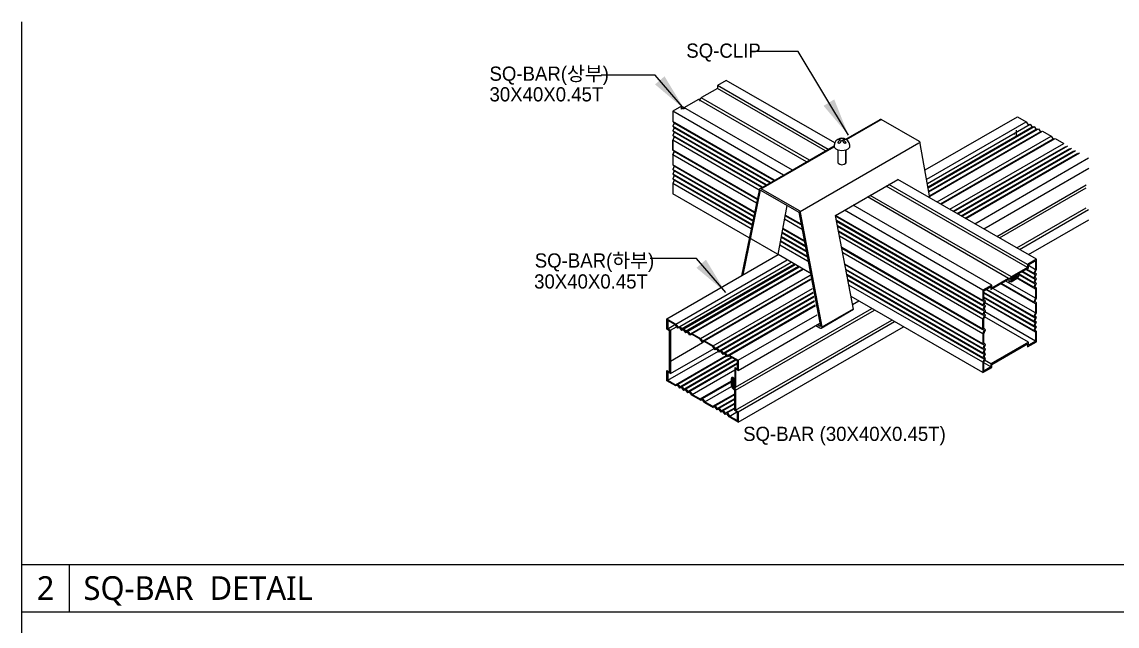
# Model space of a CAD drawing. Header units: millimetres. Extents: x 2352 to 12473, y 635 to 7997.
# Drawn here: x 8973 to 11283, y 6722 to 7997 of the extents above; entities that cross this region are included whole.
import ezdxf
from ezdxf.enums import TextEntityAlignment as Align

# ---------------------------------------------------------------- set-up
doc = ezdxf.new("R2010")
doc.units = ezdxf.units.MM
doc.layers.add('A-ANNO-LEAD', color=4, linetype='Continuous', lineweight=18)
for name, color, linetype in [('A-ANO-TABL', 7, 'Continuous'), ('A-TEXT-TITL', 7, 'Continuous'), ('A-TXT-M', 3, 'Continuous'), ('CEIL', 7, 'Continuous'), ('clip', 8, 'Continuous'), ('HANGER-C', 7, 'Continuous'), ('LI', 1, 'Continuous'), ('T-BAR', 3, 'Continuous')]:
    doc.layers.add(name, color=color, linetype=linetype)
doc.styles.get("Standard").update_dxf_attribs({"font": 'arial.ttf'})
doc.styles.add('돋움', font='', dxfattribs={"width": 0.9})
doc.styles.add('맑은고딕', font='malgun.ttf')
doc.styles.get('돋움').set_extended_font_data('Dotum')
doc.dimstyles.get("Standard").update_dxf_attribs({"dimtxt": 0.18, "dimasz": 0.18, "dimexe": 0.18, "dimexo": 0.0625, "dimgap": 0.09, "dimtad": 0, "dimtih": 1, "dimtoh": 1, "dimdec": 4, "dimzin": 0, "dimdsep": 46, "dimtxsty": 'Standard', "dimcen": 0.09, "dimadec": 0, "dimazin": 0, "dimtfac": 1, "dimtdec": 4, "dimtofl": 0, "dimtmove": 0, "dimatfit": 3, "dimfxl": 1, "dimtolj": 1, "dimtzin": 0, "dimarcsym": 0})

msp = doc.modelspace()

# ---------------------------------------------------------------- linework, layer by layer
for p, q in [((8973.22, 2507.13), (8973.22, 7997.13)), ((8973.22, 6752.13), (12473.22, 6752.13))]:
    msp.add_line(p, q)
at = {"layer": 'A-ANO-TABL'}
for p, q in [((8973.22, 6852.13), (12473.22, 6852.13)), ((9073.22, 6852.13), (9073.22, 6752.13))]:
    msp.add_line(p, q, dxfattribs=at)
at = {"layer": 'CEIL'}
for p, q in [((10687.91, 7741.62), (10458.99, 7873.77)), ((10579.77, 7673.62), (10345.97, 7808.58)), ((10878.29, 7684.55), (11073.02, 7796.86)), ((10983.16, 7571.18), (11223.42, 7709.99)), ((11002, 7560.3), (11223.68, 7688.38)), ((11113.22, 7496.09), (10820.96, 7664.81)), ((10636.59, 7466.78), (10345.97, 7634.55)), ((11000.21, 7430.91), (10708.14, 7599.51)), ((11096.22, 7505.9), (11223.68, 7579.6)), ((10333.68, 7370.18), (10568.74, 7505.95)), ((10634.77, 7467.83), (10568.74, 7505.95)), ((11000.21, 7256.87), (10722.39, 7417.25)), ((10725.58, 7400.74), (10738.29, 7408.07)), ((10484.34, 7283.16), (10650.51, 7379.16)), ((11111.29, 7323.21), (11004.4, 7384.92)), ((10484.34, 7261.41), (10656.71, 7360.99)), ((10484.34, 7152.64), (10832.51, 7353.68)), ((10335.53, 7240.74), (10442.42, 7302.41))]:
    msp.add_line(p, q, dxfattribs=at)
at = {"layer": 'clip', "color": 2}
for p, q in [((10711.35, 7749.54), (10783.97, 7791.44)), ((10712.65, 7748.7), (10785.99, 7791.02)), ((10866.75, 7744.4), (10785.99, 7791.02)), ((10615.11, 7596.86), (10865.11, 7741.55)), ((10888.75, 7625.68), (10868.31, 7740.8)), ((10530.95, 7645.45), (10686.63, 7735.28)), ((10532.97, 7645.03), (10686.71, 7733.73)), ((10689.32, 7588.62), (10820.96, 7664.81)), ((10568.74, 7505.95), (10587.2, 7609.93)), ((10727.57, 7390.45), (10689.32, 7588.62)), ((10659.35, 7350.96), (10727.57, 7390.45)), ((10661.24, 7353.22), (10727.38, 7391.5))]:
    msp.add_line(p, q, dxfattribs=at)
at = {"layer": 'clip'}
for p, q in [((11070.64, 7768.67), (11070.64, 7757.06)), ((11066.17, 7760.63), (11066.17, 7759.74))]:
    msp.add_line(p, q, dxfattribs=at)
at = {"layer": 'clip', "color": 2}
msp.add_lwpolyline([(10648.02, 7355.97), (10656.4, 7351.13, 0.5023969), (10661.24, 7353.22), (10615.29, 7594.81, 0.3312062), (10613.74, 7598.41), (10532.97, 7645.03, 0.3312062), (10529.08, 7644.57), (10491.19, 7461.18)], format="xyb", dxfattribs=at)
msp.add_lwpolyline([(10494.31, 7462.98), (10531.33, 7642.18), (10612.09, 7595.56), (10658.04, 7353.98), (10651.31, 7357.87)], dxfattribs=at)
for centre, start, end in [((10784.35, 7788.17), 60.00313, 133.30389), ((10865.11, 7741.55), 346.70238, 60.00313), ((10906.64, 7507.63), 293.35275, 346.70238)]:
    msp.add_arc(centre, 3.28, start, end, dxfattribs=at)
at = {"layer": 'HANGER-C', "color": 9}
for p, q in [((10673.93, 7727.94), (10440.17, 7862.89)), ((10668.31, 7724.7), (10440.17, 7856.41)), ((10628.45, 7701.7), (10400.28, 7833.42)), ((10634.3, 7705.08), (10406.22, 7836.74)), ((10598.61, 7684.48), (10364.8, 7819.46)), ((10560.92, 7662.74), (10345.97, 7786.83)), ((10881.78, 7664.9), (11091.58, 7786.13)), ((10881.79, 7664.83), (11091.84, 7785.98)), ((10552.44, 7657.84), (10345.97, 7777.03)), ((10543.95, 7652.95), (10345.97, 7767.23)), ((10559.69, 7662.03), (10348.98, 7783.66)), ((10551.2, 7657.13), (10348.98, 7773.87)), ((10542.71, 7652.23), (10348.98, 7764.07)), ((10883.37, 7655.98), (11099.46, 7780.84)), ((10883.38, 7655.92), (11100.31, 7781.04)), ((10884.6, 7649.04), (11104.09, 7775.77)), ((10884.72, 7648.37), (11104.42, 7775.32)), ((10884.73, 7648.31), (11104.57, 7775.11)), ((10884.82, 7647.8), (11105.9, 7775.44)), ((10884.94, 7647.13), (11107.89, 7775.95)), ((10884.95, 7647.07), (11108.79, 7776.18)), ((10886.17, 7640.19), (11112.58, 7770.91)), ((10886.29, 7639.52), (11112.9, 7770.46)), ((10886.3, 7639.46), (11113.05, 7770.25)), ((10886.4, 7638.88), (11114.54, 7770.6)), ((10886.52, 7638.21), (11116.43, 7771.04)), ((10886.53, 7638.15), (11117.27, 7771.24)), ((10887.97, 7630.03), (11122.87, 7765.65)), ((10888.09, 7629.35), (11124.86, 7766.15)), ((10888.1, 7629.3), (11125.75, 7766.38)), ((10535.46, 7648.05), (10345.97, 7757.44)), ((10528.59, 7642.22), (10345.97, 7747.64)), ((10534.23, 7647.34), (10348.98, 7754.27)), ((10903.75, 7617.01), (11144.1, 7755.77)), ((10910.86, 7612.91), (11148.26, 7750.05)), ((10910.96, 7612.86), (11148.36, 7749.92)), ((10912.21, 7612.13), (11152.48, 7750.85)), ((10930.54, 7601.55), (11170.94, 7740.34)), ((10524.67, 7623.26), (10345.97, 7726.42)), ((10522.88, 7614.58), (10345.97, 7716.7)), ((10524.43, 7622.06), (10348.98, 7723.34)), ((10937.77, 7597.38), (11175.13, 7734.41)), ((10939.02, 7596.65), (11179.25, 7735.34)), ((10946.17, 7592.53), (11183.49, 7729.65)), ((10947.35, 7591.84), (11186.96, 7730.28)), ((10954.62, 7587.65), (11191.98, 7724.79)), ((10955.87, 7586.93), (11195.5, 7725.37)), ((10963.14, 7582.73), (11200.46, 7719.85)), ((10964.33, 7582.05), (11203.93, 7720.49)), ((10518.96, 7595.63), (10345.97, 7695.49)), ((10517.16, 7586.87), (10345.97, 7685.69)), ((10515.35, 7578.12), (10345.97, 7675.9)), ((10518.7, 7594.35), (10348.98, 7692.33)), ((10516.89, 7585.6), (10348.98, 7682.53)), ((10515.08, 7576.85), (10348.98, 7672.73)), ((10513.54, 7569.37), (10345.97, 7666.1)), ((10511.73, 7560.61), (10345.97, 7656.3)), ((10513.28, 7568.09), (10348.98, 7662.94)), ((11094.4, 7478.73), (10796.55, 7650.68)), ((11094.4, 7485.21), (10802.16, 7653.92)), ((11029.55, 7544.39), (11218.05, 7653.33)), ((11035.12, 7541.18), (11217.91, 7646.81)), ((11054.52, 7455.75), (10756.75, 7627.64)), ((11060.46, 7459.06), (10762.58, 7631.02)), ((11019.03, 7441.78), (10726.95, 7610.4)), ((11071.68, 7520.07), (11218.05, 7604.68)), ((11077.33, 7516.81), (11223.39, 7601.24)), ((10619.03, 7559.07), (10581.97, 7580.47)), ((10618.52, 7559.37), (10581.97, 7580.47)), ((10617.24, 7568.48), (10583.32, 7588.06)), ((10616.86, 7568.7), (10583.32, 7588.06)), ((10616.96, 7569.99), (10583.54, 7589.28)), ((10616.6, 7570.2), (10583.54, 7589.28)), ((11000.21, 7409.15), (10689.32, 7588.62)), ((11000.21, 7407.73), (10689.63, 7587.01)), ((11000.21, 7399.35), (10691.45, 7577.59)), ((10623.87, 7533.64), (10578.33, 7559.93)), ((10623, 7534.15), (10578.33, 7559.93)), ((10623.57, 7535.24), (10578.56, 7561.22)), ((10622.71, 7535.73), (10578.56, 7561.22)), ((11000.21, 7397.93), (10691.76, 7575.99)), ((11000.21, 7389.56), (10693.58, 7566.57)), ((11000.21, 7388.13), (10693.89, 7564.96)), ((11000.21, 7379.76), (10695.71, 7555.54)), ((10630.15, 7500.62), (10573.59, 7533.27)), ((10628.81, 7501.4), (10573.59, 7533.27)), ((10629.85, 7502.23), (10573.82, 7534.57)), ((10628.53, 7502.99), (10573.82, 7534.57)), ((10628.06, 7511.63), (10575.17, 7542.16)), ((10626.87, 7512.31), (10575.17, 7542.16)), ((10627.75, 7513.23), (10575.4, 7543.45)), ((10626.59, 7513.9), (10575.4, 7543.45)), ((10625.96, 7522.63), (10576.75, 7551.04)), ((10624.93, 7523.23), (10576.75, 7551.04)), ((10625.66, 7524.24), (10576.98, 7552.34)), ((10624.65, 7524.82), (10576.98, 7552.34)), ((11000.21, 7378.33), (10696.02, 7553.94)), ((11000.21, 7369.96), (10697.83, 7544.52)), ((10631.94, 7491.22), (10572.25, 7525.68)), ((10630.46, 7492.07), (10572.25, 7525.68)), ((11000.21, 7348.75), (10702.44, 7520.64)), ((11000.21, 7347.4), (10702.73, 7519.13)), ((11000.21, 7339.03), (10704.55, 7509.7)), ((10352.51, 7359.3), (10587.58, 7495.08)), ((10360.99, 7354.37), (10596.1, 7490.16)), ((10364.73, 7349.02), (10602.67, 7486.36)), ((10365.23, 7348.43), (10603.36, 7485.96)), ((10366.79, 7348.84), (10603.85, 7485.68)), ((10369.48, 7349.51), (10604.55, 7485.28)), ((11000.21, 7317.81), (10709.16, 7485.83)), ((10373.22, 7344.16), (10611.12, 7481.48)), ((10373.72, 7343.57), (10611.81, 7481.08)), ((10375.41, 7343.99), (10612.37, 7480.76)), ((10377.96, 7344.57), (10613.07, 7480.36)), ((10383.76, 7339.04), (10620.82, 7475.88)), ((10386.45, 7339.71), (10621.52, 7475.48)), ((10404.81, 7329.06), (10635.74, 7462.36)), ((11000.21, 7316.39), (10709.47, 7484.23)), ((11000.21, 7308.02), (10711.29, 7474.81)), ((11000.21, 7306.59), (10711.6, 7473.2)), ((11000.21, 7298.22), (10713.41, 7463.78)), ((11000.21, 7296.79), (10713.72, 7462.18)), ((11110.68, 7443.56), (11073.95, 7464.76)), ((11107.67, 7446.72), (11075.18, 7465.48)), ((11110.68, 7453.35), (11082.43, 7469.66)), ((11107.67, 7456.52), (11083.66, 7470.38)), ((11110.68, 7463.15), (11090.91, 7474.57)), ((11107.67, 7466.31), (11092.14, 7475.28)), ((11111.29, 7474.11), (11096.25, 7482.79)), ((10409.05, 7323.2), (10637.08, 7454.82)), ((10409.1, 7323.23), (10637.07, 7454.88)), ((10413.29, 7324.2), (10637.31, 7453.51)), ((11000.21, 7288.42), (10715.54, 7452.75)), ((11000.21, 7287), (10715.85, 7451.15)), ((11000.21, 7278.63), (10717.67, 7441.73)), ((11111.29, 7402.13), (11038.39, 7444.22)), ((11107.67, 7405.91), (11039.85, 7445.06)), ((11111.29, 7413.93), (11048.61, 7450.12)), ((11111.29, 7433.3), (11072.14, 7455.9)), ((11107.67, 7436.92), (11073.33, 7456.74)), ((10431.65, 7313.64), (10640.72, 7434.32)), ((10435.82, 7307.7), (10642.06, 7426.75)), ((10440.06, 7308.7), (10642.29, 7425.44)), ((10444.31, 7302.76), (10643.63, 7417.9)), ((10448.55, 7303.84), (10643.85, 7416.66)), ((11107.67, 7365.18), (11002.06, 7426.15)), ((11110.68, 7362.02), (11002.06, 7424.72)), ((11107.67, 7355.38), (11002.06, 7416.35)), ((11110.68, 7371.81), (11006.19, 7432.13)), ((11107.67, 7374.98), (11007.43, 7432.84)), ((11111.29, 7382.77), (11021.61, 7434.54)), ((10452.79, 7297.9), (10645.2, 7409.05)), ((10457.03, 7298.9), (10645.44, 7407.73)), ((10461.28, 7292.96), (10646.79, 7400.12)), ((10465.52, 7294.04), (10647.01, 7398.88)), ((11110.68, 7352.22), (11002.06, 7414.92)), ((11111.29, 7341.96), (11004.09, 7403.85)), ((11107.67, 7345.59), (11004.65, 7405.06)), ((10478.56, 7219.83), (10771.41, 7388.95)), ((10478.63, 7226.31), (10765.83, 7392.17)), ((11096.25, 7321.05), (11003.98, 7374.32)), ((10335.53, 7349.51), (10350.58, 7358.19)), ((10341.24, 7346.19), (10354.36, 7353.76)), ((10478.71, 7177.71), (10807.97, 7367.85)), ((10484.27, 7174.39), (10813.62, 7364.59)), ((10341.17, 7281.05), (10409.1, 7320.3)), ((10341.24, 7254.85), (10433.45, 7308.06)), ((10351.81, 7231.4), (10458.97, 7293.23)), ((10356.75, 7232.71), (10459.75, 7292.14)), ((10360.99, 7226.77), (10469.59, 7289.44)), ((10365.23, 7227.85), (10470.78, 7288.75)), ((10369.48, 7221.91), (10478.07, 7284.57)), ((10373.72, 7222.92), (10479.33, 7283.85)), ((10377.96, 7217.05), (10482.41, 7277.32)), ((11017.18, 7268.83), (11002.06, 7277.56)), ((11017.18, 7275.39), (11003.99, 7283)), ((10382.21, 7218.06), (10482.41, 7275.88)), ((10387.14, 7210.96), (10476.78, 7262.68)), ((10403.88, 7201.32), (10469.99, 7239.46)), ((10409.05, 7202.55), (10469.99, 7237.71)), ((10414.14, 7195.38), (10470.37, 7227.82)), ((10430.88, 7185.73), (10476.78, 7212.22)), ((10435.82, 7187.04), (10476.78, 7210.68)), ((10440.06, 7181.1), (10476.78, 7202.29)), ((10444.31, 7182.18), (10476.78, 7200.92)), ((10448.55, 7176.24), (10476.78, 7192.54)), ((10452.79, 7177.25), (10476.78, 7191.09)), ((10457.03, 7171.38), (10476.78, 7182.78)), ((10461.28, 7172.39), (10476.78, 7181.33)), ((10466.21, 7165.29), (10481.28, 7173.98))]:
    msp.add_line(p, q, dxfattribs=at)
at = {"layer": 'LI'}
for p, q in [((10694.89, 7699.09), (10694.89, 7726.89)), ((10694.89, 7699.09), (10694.89, 7726.89)), ((10711.32, 7726.89), (10711.32, 7699.09)), ((10711.32, 7699.09), (10711.32, 7726.89))]:
    msp.add_line(p, q, dxfattribs=at)
for centre, radius, start, end in [((10703.11, 7735.27), 16.48, 349.85182, 190.14818), ((10700.88, 7740.79), 10.52, 111.64207, 130.47893), ((10696.52, 7741.86), 7.36, 62.2368, 109.59196), ((10712.28, 7730.95), 21.35, 125.29467, 148.65519), ((10691.68, 7734.47), 7.95, 47.91603, 72.59421), ((10699.29, 7742.72), 8.18, 63.82373, 106.24735), ((10715.23, 7729.27), 21.35, 125.29467, 148.65519), ((10706.69, 7742.17), 8.76, 71.95909, 115.6911), ((10690.56, 7729.27), 21.35, 31.34481, 54.70533), ((10709.28, 7741.86), 7.36, 70.40804, 117.7632), ((10693.51, 7730.95), 21.35, 31.34481, 54.70533), ((10720.12, 7723.73), 20.15, 114.55552, 124.22753), ((10705.17, 7742.19), 9.32, 45.13081, 62.81444), ((10703.11, 7748.51), 22.88, 224.86598, 315.13402), ((10703.11, 7707.41), 11.69, 225.36494, 314.63506)]:
    msp.add_arc(centre, radius, start, end, dxfattribs=at)
at = {"layer": 'T-BAR'}
for p, q in [((10440.17, 7856.41), (10406.92, 7837.2)), ((10458.99, 7873.77), (10440.17, 7862.89)), ((10440.17, 7862.89), (10440.17, 7856.41)), ((10400.28, 7833.42), (10364.8, 7812.9)), ((10400.28, 7833.42), (10400.9, 7833.73)), ((10400.9, 7833.73), (10401.59, 7833.96)), ((10401.59, 7833.96), (10402.13, 7833.96)), ((10402.13, 7833.96), (10402.67, 7833.81)), ((10402.67, 7833.81), (10403.06, 7833.42)), ((10403.06, 7833.42), (10403.37, 7832.96)), ((10403.37, 7832.96), (10403.52, 7832.34)), ((10403.52, 7831.96), (10403.68, 7832.8)), ((10403.52, 7831.49), (10403.52, 7832.34)), ((10403.52, 7831.18), (10403.52, 7831.96)), ((10403.68, 7832.8), (10403.99, 7833.73)), ((10403.99, 7833.73), (10404.37, 7834.58)), ((10404.37, 7834.58), (10404.91, 7835.43)), ((10404.91, 7835.43), (10405.53, 7836.2)), ((10405.53, 7836.2), (10406.22, 7836.74)), ((10406.22, 7836.74), (10406.92, 7837.2)), ((10364.8, 7819.46), (10345.97, 7808.58)), ((10345.97, 7808.58), (10345.97, 7786.83)), ((10364.8, 7812.9), (10364.8, 7819.46)), ((10403.6, 7830.72), (10403.52, 7831.49)), ((10403.68, 7830.49), (10403.52, 7831.18)), ((10403.83, 7830.1), (10403.6, 7830.72)), ((10403.99, 7829.87), (10403.68, 7830.49)), ((10345.97, 7786.83), (10348.98, 7783.66)), ((11073.02, 7796.86), (11091.84, 7785.98)), ((11091.84, 7785.98), (11096.08, 7780.04)), ((10348.98, 7783.66), (10345.97, 7777.03)), ((10345.97, 7777.03), (10348.98, 7773.87)), ((10348.98, 7773.87), (10345.97, 7767.23)), ((10345.97, 7767.23), (10348.98, 7764.07)), ((10348.98, 7764.07), (10345.97, 7757.44)), ((11096.08, 7780.04), (11100.33, 7781.05)), ((11100.33, 7781.05), (11104.57, 7775.11)), ((11104.57, 7775.11), (11108.81, 7776.19)), ((11108.81, 7776.19), (11113.05, 7770.25)), ((11113.05, 7770.25), (11117.3, 7771.25)), ((11117.3, 7771.25), (11121.54, 7765.31)), ((11121.54, 7765.31), (11125.78, 7766.39)), ((11125.78, 7766.39), (11144.14, 7755.74)), ((10345.97, 7757.44), (10348.98, 7754.27)), ((10348.98, 7754.27), (10345.97, 7747.64)), ((10345.97, 7747.64), (10345.97, 7726.42)), ((10345.97, 7726.42), (10345.97, 7747.64)), ((11144.14, 7755.74), (11148.39, 7749.88)), ((11148.39, 7749.88), (11152.63, 7750.88)), ((11152.63, 7750.88), (11170.99, 7740.31)), ((10345.97, 7726.42), (10348.98, 7723.34)), ((10348.98, 7723.34), (10345.97, 7726.42)), ((10345.97, 7716.7), (10348.98, 7723.34)), ((10348.98, 7723.34), (10345.97, 7716.7)), ((10345.97, 7716.7), (10345.97, 7695.49)), ((10345.97, 7695.49), (10348.98, 7692.33)), ((10348.98, 7692.33), (10345.97, 7685.69)), ((10345.97, 7685.69), (10348.98, 7682.53)), ((10348.98, 7682.53), (10345.97, 7675.9)), ((10345.97, 7675.9), (10348.98, 7672.73)), ((10348.98, 7672.73), (10345.97, 7666.1)), ((10345.97, 7666.1), (10348.98, 7662.94)), ((10348.98, 7662.94), (10345.97, 7656.3)), ((10345.97, 7656.3), (10345.97, 7634.55)), ((11113.22, 7496.09), (11094.4, 7485.21)), ((11094.4, 7485.21), (11094.4, 7478.73)), ((11096.25, 7484.13), (11111.29, 7492.85)), ((11111.29, 7492.85), (11111.29, 7474.11)), ((11113.22, 7474.34), (11113.22, 7496.09)), ((11094.4, 7478.73), (11061.15, 7459.53)), ((11096.25, 7477.65), (11061.15, 7457.37)), ((11061.15, 7457.37), (11072.41, 7463.85)), ((11072.41, 7463.85), (11073.19, 7464.23)), ((11073.19, 7464.23), (11073.88, 7464.31)), ((11073.88, 7464.31), (11074.57, 7464.23)), ((11074.57, 7464.23), (11075.11, 7463.92)), ((11075.11, 7463.92), (11075.5, 7463.46)), ((11075.5, 7463.46), (11075.73, 7462.77)), ((11075.73, 7462.77), (11075.81, 7461.92)), ((11096.25, 7477.65), (11096.25, 7484.13)), ((11111.29, 7474.11), (11107.67, 7466.31)), ((11107.67, 7466.31), (11110.68, 7463.15)), ((11110.68, 7463.15), (11107.67, 7456.52)), ((11110.21, 7467.7), (11113.22, 7474.34)), ((11113.22, 7464.62), (11110.21, 7467.7)), ((11110.21, 7457.98), (11113.22, 7464.62)), ((11019.03, 7441.78), (11000.21, 7430.91)), ((11017.18, 7431.99), (11053.82, 7453.12)), ((11054.52, 7455.75), (11019.03, 7435.23)), ((11019.03, 7435.23), (11019.03, 7441.78)), ((11053.82, 7453.12), (11054.36, 7453.05)), ((11054.36, 7453.05), (11054.83, 7452.74)), ((11054.52, 7455.75), (11055.13, 7456.05)), ((11054.83, 7452.74), (11055.06, 7452.2)), ((11055.06, 7452.2), (11055.13, 7451.12)), ((11055.13, 7456.05), (11055.83, 7456.29)), ((11055.13, 7451.12), (11055.37, 7450.19)), ((11055.37, 7450.19), (11055.83, 7449.42)), ((11055.83, 7456.29), (11056.37, 7456.29)), ((11055.83, 7449.42), (11056.37, 7448.8)), ((11056.37, 7456.29), (11056.91, 7456.13)), ((11057.14, 7448.49), (11056.37, 7448.8)), ((11056.91, 7456.13), (11057.29, 7455.75)), ((11057.91, 7448.34), (11057.14, 7448.49)), ((11057.29, 7455.75), (11057.6, 7455.28)), ((11057.6, 7455.28), (11057.76, 7454.67)), ((11057.76, 7454.28), (11057.91, 7455.13)), ((11057.76, 7453.82), (11057.76, 7454.67)), ((11057.76, 7453.51), (11057.76, 7454.28)), ((11057.83, 7453.05), (11057.76, 7453.82)), ((11057.91, 7452.81), (11057.76, 7453.51)), ((11058.07, 7452.43), (11057.83, 7453.05)), ((11057.91, 7455.13), (11058.22, 7456.05)), ((11058.22, 7452.2), (11057.91, 7452.81)), ((11058.84, 7448.42), (11057.91, 7448.34)), ((11058.45, 7451.97), (11058.07, 7452.43)), ((11058.22, 7456.05), (11058.61, 7456.9)), ((11058.61, 7451.81), (11058.22, 7452.2)), ((11058.99, 7451.66), (11058.45, 7451.97)), ((11058.61, 7456.9), (11059.15, 7457.75)), ((11059.15, 7451.66), (11058.61, 7451.81)), ((11059.76, 7448.73), (11058.84, 7448.42)), ((11059.53, 7451.58), (11058.99, 7451.66)), ((11059.15, 7457.75), (11059.76, 7458.52)), ((11059.76, 7451.58), (11059.15, 7451.66)), ((11060.23, 7451.73), (11059.53, 7451.58)), ((11059.76, 7458.52), (11060.46, 7459.06)), ((11059.76, 7448.73), (11072.41, 7456.05)), ((11060.46, 7451.81), (11059.76, 7451.58)), ((11059.99, 7455.44), (11060.07, 7455.98)), ((11060.07, 7454.97), (11059.99, 7455.44)), ((11060.07, 7455.98), (11060.3, 7456.52)), ((11060.3, 7454.67), (11060.07, 7454.97)), ((11060.92, 7452.04), (11060.23, 7451.73)), ((11060.3, 7456.52), (11060.69, 7456.98)), ((11060.69, 7454.59), (11060.3, 7454.67)), ((11060.46, 7459.06), (11061.15, 7459.53)), ((11061.15, 7452.12), (11060.46, 7451.81)), ((11060.69, 7456.98), (11061.15, 7457.37)), ((11061.15, 7454.74), (11060.69, 7454.59)), ((11072.41, 7458.68), (11060.92, 7452.04)), ((11061.15, 7454.74), (11072.41, 7461.3)), ((11068.63, 7459.06), (11061.15, 7454.74)), ((11061.15, 7454.74), (11061.15, 7457.37)), ((11061.15, 7452.12), (11068.63, 7456.52)), ((11068.63, 7456.52), (11068.63, 7459.06)), ((11072.88, 7461.45), (11072.41, 7461.3)), ((11072.88, 7458.99), (11072.41, 7458.68)), ((11073.19, 7456.59), (11072.41, 7456.05)), ((11073.26, 7461.38), (11072.88, 7461.45)), ((11073.26, 7459.53), (11072.88, 7458.99)), ((11073.88, 7457.29), (11073.19, 7456.59)), ((11073.26, 7461.38), (11073.49, 7461.07)), ((11073.49, 7460.07), (11073.26, 7459.53)), ((11073.49, 7461.07), (11073.57, 7460.61)), ((11073.57, 7460.61), (11073.49, 7460.07)), ((11074.57, 7458.14), (11073.88, 7457.29)), ((11075.11, 7459.06), (11074.57, 7458.14)), ((11075.5, 7460.07), (11075.11, 7459.06)), ((11075.73, 7460.99), (11075.5, 7460.07)), ((11075.81, 7461.92), (11075.73, 7460.99)), ((11107.67, 7456.52), (11110.68, 7453.35)), ((11110.68, 7453.35), (11107.67, 7446.72)), ((11107.67, 7446.72), (11110.68, 7443.56)), ((11110.68, 7443.56), (11107.67, 7436.92)), ((11113.22, 7454.82), (11110.21, 7457.98)), ((11110.21, 7448.19), (11113.22, 7454.82)), ((11113.22, 7445.02), (11110.21, 7448.19)), ((11110.21, 7438.39), (11113.22, 7445.02)), ((11000.21, 7430.91), (11000.21, 7409.15)), ((11002.06, 7429.75), (11017.18, 7438.47)), ((11002.06, 7411), (11002.06, 7429.75)), ((11017.18, 7438.47), (11017.18, 7431.99)), ((11107.67, 7436.92), (11111.29, 7433.3)), ((11113.22, 7435.23), (11110.21, 7438.39)), ((11111.29, 7433.3), (11111.29, 7413.93)), ((11113.22, 7414.01), (11113.22, 7435.23)), ((11000.21, 7409.15), (11003.22, 7405.99)), ((11003.22, 7405.99), (11000.21, 7399.35)), ((11000.21, 7399.35), (11003.22, 7396.19)), ((11003.22, 7396.19), (11000.21, 7389.56)), ((11005.76, 7407.45), (11002.06, 7411)), ((11002.68, 7400.82), (11005.76, 7407.45)), ((11005.76, 7397.66), (11002.68, 7400.82)), ((11002.68, 7391.02), (11005.76, 7397.66)), ((11111.29, 7413.93), (11107.67, 7405.91)), ((11107.67, 7405.91), (11111.29, 7402.13)), ((11110.21, 7407.38), (11113.22, 7414.01)), ((11113.22, 7404.21), (11110.21, 7407.38)), ((11111.29, 7402.13), (11111.29, 7382.77)), ((11113.22, 7383), (11113.22, 7404.21)), ((10333.61, 7370.18), (10352.43, 7359.3)), ((10333.61, 7348.43), (10333.61, 7370.18)), ((11000.21, 7389.56), (11003.22, 7386.39)), ((11003.22, 7386.39), (11000.21, 7379.76)), ((11000.21, 7379.76), (11003.22, 7376.6)), ((11003.22, 7376.6), (11000.21, 7369.96)), ((11000.21, 7369.96), (11000.21, 7348.75)), ((11000.21, 7348.75), (11000.21, 7369.96)), ((11002.06, 7370.27), (11005.76, 7378.06)), ((11002.06, 7350.91), (11002.06, 7370.27)), ((11005.76, 7387.86), (11002.68, 7391.02)), ((11002.68, 7381.23), (11005.76, 7387.86)), ((11005.76, 7378.06), (11002.68, 7381.23)), ((11111.29, 7382.77), (11107.67, 7374.98)), ((11107.67, 7374.98), (11110.68, 7371.81)), ((11110.68, 7371.81), (11107.67, 7365.18)), ((11110.21, 7376.37), (11113.22, 7383)), ((11113.22, 7373.28), (11110.21, 7376.37)), ((11110.21, 7366.65), (11113.22, 7373.28)), ((10339.24, 7345.11), (10333.61, 7348.43)), ((10351.73, 7357.53), (10335.46, 7366.86)), ((10335.46, 7366.86), (10335.46, 7349.51)), ((10335.46, 7349.51), (10341.17, 7346.19)), ((10356.67, 7350.43), (10351.73, 7357.53)), ((10352.43, 7359.3), (10356.67, 7353.36)), ((10356.67, 7353.36), (10360.91, 7354.37)), ((10360.91, 7351.44), (10356.67, 7350.43)), ((10360.91, 7354.37), (10365.16, 7348.43)), ((10365.16, 7345.57), (10360.91, 7351.44)), ((10365.16, 7348.43), (10369.4, 7349.51)), ((10369.4, 7346.58), (10365.16, 7345.57)), ((10369.4, 7349.51), (10373.64, 7343.57)), ((10373.64, 7340.64), (10369.4, 7346.58)), ((11000.21, 7348.75), (11003.22, 7345.66)), ((11003.22, 7345.66), (11000.21, 7348.75)), ((11005.76, 7347.05), (11002.06, 7350.91)), ((11002.06, 7339.03), (11005.76, 7347.05)), ((11107.67, 7365.18), (11110.68, 7362.02)), ((11110.68, 7362.02), (11107.67, 7355.38)), ((11107.67, 7355.38), (11110.68, 7352.22)), ((11110.68, 7352.22), (11107.67, 7345.59)), ((11113.22, 7363.48), (11110.21, 7366.65)), ((11110.21, 7356.85), (11113.22, 7363.48)), ((11113.22, 7353.69), (11110.21, 7356.85)), ((11110.21, 7347.05), (11113.22, 7353.69)), ((11113.22, 7343.89), (11110.21, 7347.05)), ((10339.24, 7258.17), (10339.24, 7345.11)), ((10341.17, 7346.19), (10341.17, 7254.85)), ((10373.64, 7343.57), (10377.89, 7344.57)), ((10377.89, 7341.72), (10373.64, 7340.64)), ((10377.89, 7344.57), (10382.13, 7338.63)), ((10382.13, 7335.78), (10377.89, 7341.72)), ((10382.13, 7338.63), (10386.37, 7339.71)), ((10387.07, 7337.09), (10382.13, 7335.78)), ((10386.37, 7339.71), (10404.73, 7329.06)), ((10403.81, 7327.44), (10387.07, 7337.09)), ((10408.97, 7320.27), (10403.81, 7327.44)), ((10404.73, 7329.06), (10408.97, 7323.2)), ((10408.97, 7323.2), (10413.22, 7324.2)), ((10413.22, 7324.2), (10431.58, 7313.64)), ((11000.21, 7339.03), (11003.22, 7345.66)), ((11003.22, 7345.66), (11000.21, 7339.03)), ((11000.21, 7339.03), (11000.21, 7317.81)), ((11002.06, 7319.67), (11002.06, 7339.03)), ((11107.67, 7345.59), (11111.29, 7341.96)), ((11111.29, 7341.96), (11111.29, 7323.21)), ((11113.22, 7322.13), (11113.22, 7343.89)), ((10414.07, 7321.5), (10408.97, 7320.27)), ((10430.81, 7311.86), (10414.07, 7321.5)), ((10435.74, 7304.76), (10430.81, 7311.86)), ((10431.58, 7313.64), (10435.74, 7307.7)), ((10435.74, 7307.7), (10439.99, 7308.7)), ((10439.99, 7305.77), (10435.74, 7304.76)), ((10439.99, 7308.7), (10444.23, 7302.76)), ((10444.23, 7299.9), (10439.99, 7305.77)), ((10444.23, 7302.76), (10448.47, 7303.84)), ((10448.47, 7300.91), (10444.23, 7299.9)), ((10448.47, 7303.84), (10452.71, 7297.9)), ((10452.71, 7294.97), (10448.47, 7300.91)), ((11000.21, 7317.81), (11003.22, 7314.65)), ((11003.22, 7314.65), (11000.21, 7308.02)), ((11000.21, 7308.02), (11003.22, 7304.85)), ((11003.22, 7304.85), (11000.21, 7298.22)), ((11005.76, 7316.12), (11002.06, 7319.67)), ((11002.68, 7309.48), (11005.76, 7316.12)), ((11005.76, 7306.32), (11002.68, 7309.48)), ((11002.68, 7299.69), (11005.76, 7306.32)), ((11096.25, 7321.05), (11017.18, 7275.39)), ((11019.03, 7274.31), (11094.4, 7317.81)), ((11094.4, 7311.26), (11113.22, 7322.13)), ((11094.4, 7317.81), (11094.4, 7311.26)), ((11111.29, 7323.21), (11096.25, 7314.5)), ((11096.25, 7314.5), (11096.25, 7321.05)), ((10452.71, 7297.9), (10456.96, 7298.9)), ((10456.96, 7296.05), (10452.71, 7294.97)), ((10456.96, 7298.9), (10461.2, 7292.96)), ((10461.2, 7290.11), (10456.96, 7296.05)), ((10461.2, 7292.96), (10465.44, 7294.04)), ((10466.14, 7291.42), (10461.2, 7290.11)), ((10465.44, 7294.04), (10484.27, 7283.16)), ((10482.41, 7282.08), (10466.14, 7291.42)), ((10482.41, 7264.65), (10482.41, 7282.08)), ((10484.27, 7283.16), (10484.27, 7261.41)), ((11000.21, 7298.22), (11003.22, 7295.06)), ((11003.22, 7295.06), (11000.21, 7288.42)), ((11000.21, 7288.42), (11003.22, 7285.26)), ((11003.22, 7285.26), (11000.21, 7278.63)), ((11000.21, 7278.63), (11000.21, 7256.87)), ((11002.06, 7278.93), (11005.76, 7286.73)), ((11002.06, 7260.19), (11002.06, 7278.93)), ((11005.76, 7296.52), (11002.68, 7299.69)), ((11002.68, 7289.89), (11005.76, 7296.52)), ((11005.76, 7286.73), (11002.68, 7289.89)), ((10333.61, 7261.41), (10339.24, 7258.17)), ((10333.61, 7239.66), (10333.61, 7261.41)), ((10341.17, 7254.85), (10335.46, 7258.17)), ((10335.46, 7258.17), (10335.46, 7240.74)), ((10476.78, 7267.97), (10482.41, 7264.65)), ((10476.78, 7267.97), (10476.78, 7227.39)), ((10484.27, 7261.41), (10478.63, 7264.65)), ((10478.63, 7264.65), (10478.63, 7226.31)), ((11000.21, 7256.87), (11019.03, 7267.75)), ((11017.18, 7268.83), (11002.06, 7260.19)), ((11017.18, 7275.39), (11017.18, 7268.83)), ((11019.03, 7267.75), (11019.03, 7274.31)), ((10352.43, 7228.78), (10333.61, 7239.66)), ((10335.46, 7240.74), (10351.73, 7231.4)), ((10351.73, 7231.4), (10356.67, 7232.71)), ((10356.67, 7232.71), (10360.91, 7226.77)), ((10470.07, 7245.21), (10469.99, 7244.36)), ((10469.99, 7229.78), (10469.99, 7244.36)), ((10470.3, 7245.83), (10470.07, 7245.21)), ((10470.69, 7246.37), (10470.3, 7245.83)), ((10471.23, 7246.68), (10470.69, 7246.37)), ((10471.92, 7246.75), (10471.23, 7246.68)), ((10472.62, 7246.68), (10471.92, 7246.75)), ((10472.31, 7243.51), (10472.23, 7243.05)), ((10472.23, 7243.05), (10472.23, 7229.78)), ((10472.23, 7238.73), (10474.47, 7237.42)), ((10472.23, 7230.01), (10472.23, 7238.73)), ((10472.54, 7243.74), (10472.31, 7243.51)), ((10472.54, 7243.74), (10472.93, 7243.82)), ((10473.39, 7246.29), (10472.62, 7246.68)), ((10472.93, 7243.82), (10473.39, 7243.67)), ((10474.08, 7245.75), (10473.39, 7246.29)), ((10473.77, 7243.36), (10473.39, 7243.67)), ((10474.16, 7242.9), (10473.77, 7243.36)), ((10474.85, 7245.06), (10474.08, 7245.75)), ((10474.16, 7242.9), (10474.39, 7242.28)), ((10474.39, 7242.28), (10474.47, 7241.74)), ((10474.47, 7228.7), (10474.47, 7241.74)), ((10474.47, 7237.42), (10474.47, 7228.7)), ((10475.47, 7244.21), (10474.85, 7245.06)), ((10476.01, 7243.28), (10475.47, 7244.21)), ((10476.4, 7242.36), (10476.01, 7243.28)), ((10476.63, 7241.35), (10476.4, 7242.36)), ((10476.78, 7240.43), (10476.63, 7241.35)), ((10476.78, 7227.39), (10476.78, 7240.43)), ((10356.67, 7229.86), (10352.43, 7228.78)), ((10360.91, 7223.92), (10356.67, 7229.86)), ((10360.91, 7226.77), (10365.16, 7227.85)), ((10365.16, 7224.92), (10360.91, 7223.92)), ((10365.16, 7227.85), (10369.4, 7221.91)), ((10369.4, 7218.98), (10365.16, 7224.92)), ((10369.4, 7221.91), (10373.64, 7222.92)), ((10373.64, 7220.06), (10369.4, 7218.98)), ((10373.64, 7222.92), (10377.89, 7217.05)), ((10377.89, 7214.12), (10373.64, 7220.06)), ((10377.89, 7217.05), (10382.13, 7218.06)), ((10382.13, 7215.12), (10377.89, 7214.12)), ((10382.13, 7218.06), (10387.07, 7210.96)), ((10386.37, 7209.18), (10382.13, 7215.12)), ((10404.73, 7198.62), (10386.37, 7209.18)), ((10387.07, 7210.96), (10403.81, 7201.32)), ((10469.99, 7229.78), (10470.15, 7228.55)), ((10470.15, 7228.55), (10470.53, 7227.31)), ((10470.53, 7227.31), (10471.07, 7226)), ((10471.07, 7226), (10471.69, 7224.84)), ((10471.69, 7224.84), (10472.54, 7223.69)), ((10472.23, 7230.01), (10472.23, 7229.16)), ((10472.23, 7229.78), (10472.31, 7228.93)), ((10472.23, 7229.16), (10472.46, 7228.32)), ((10472.31, 7228.93), (10472.54, 7228.01)), ((10472.46, 7228.32), (10472.77, 7227.39)), ((10472.54, 7228.01), (10472.93, 7227.08)), ((10472.54, 7223.69), (10473.39, 7222.68)), ((10472.77, 7227.39), (10473.23, 7226.54)), ((10472.93, 7227.08), (10473.39, 7226.23)), ((10473.23, 7226.54), (10473.77, 7225.69)), ((10473.39, 7226.23), (10474.01, 7225.46)), ((10473.39, 7222.68), (10474.31, 7221.84)), ((10473.77, 7225.69), (10474.39, 7225)), ((10474.01, 7225.46), (10474.7, 7224.77)), ((10474.31, 7221.84), (10475.32, 7221.22)), ((10474.39, 7225), (10475.09, 7224.46)), ((10474.47, 7228.7), (10474.55, 7228.16)), ((10476.78, 7227.39), (10474.47, 7228.7)), ((10474.55, 7228.16), (10474.85, 7227.54)), ((10474.7, 7224.77), (10475.39, 7224.23)), ((10474.85, 7227.54), (10475.16, 7227.08)), ((10475.09, 7224.46), (10475.78, 7224.07)), ((10475.16, 7227.08), (10475.63, 7226.77)), ((10475.86, 7220.52), (10475.32, 7221.22)), ((10475.39, 7224.23), (10476.09, 7223.92)), ((10475.63, 7226.77), (10476.01, 7226.62)), ((10475.78, 7224.07), (10476.47, 7223.84)), ((10476.4, 7219.83), (10475.86, 7220.52)), ((10476.01, 7226.62), (10476.4, 7226.7)), ((10476.71, 7223.38), (10476.09, 7223.92)), ((10476.4, 7226.7), (10476.63, 7226.93)), ((10476.78, 7218.98), (10476.4, 7219.83)), ((10476.47, 7223.84), (10477.09, 7223.84)), ((10476.63, 7226.93), (10476.78, 7227.39)), ((10477.32, 7222.68), (10476.71, 7223.38)), ((10476.78, 7176.63), (10476.78, 7218.98)), ((10477.09, 7223.84), (10477.63, 7224)), ((10477.79, 7221.91), (10477.32, 7222.68)), ((10477.63, 7224), (10478.09, 7224.3)), ((10478.17, 7221.06), (10477.79, 7221.91)), ((10478.09, 7224.3), (10478.4, 7224.84)), ((10478.48, 7220.22), (10478.17, 7221.06)), ((10478.4, 7224.84), (10478.56, 7225.54)), ((10478.63, 7219.44), (10478.48, 7220.22)), ((10478.56, 7225.54), (10478.63, 7226.31)), ((10478.63, 7218.67), (10478.63, 7219.44)), ((10478.63, 7218.67), (10478.63, 7177.71)), ((10403.81, 7201.32), (10408.97, 7202.55)), ((10404.73, 7198.62), (10408.97, 7199.62)), ((10408.97, 7199.62), (10404.73, 7198.62)), ((10408.97, 7202.55), (10414.07, 7195.38)), ((10413.22, 7193.76), (10408.97, 7199.62)), ((10408.97, 7199.62), (10413.22, 7193.76)), ((10431.58, 7183.11), (10413.22, 7193.76)), ((10413.22, 7193.76), (10431.58, 7183.11)), ((10414.07, 7195.38), (10430.81, 7185.73)), ((10430.81, 7185.73), (10435.74, 7187.04)), ((10435.74, 7187.04), (10439.99, 7181.1)), ((10435.74, 7184.19), (10431.58, 7183.11)), ((10439.99, 7178.25), (10435.74, 7184.19)), ((10439.99, 7181.1), (10444.23, 7182.18)), ((10444.23, 7179.25), (10439.99, 7178.25)), ((10444.23, 7182.18), (10448.47, 7176.24)), ((10448.47, 7173.31), (10444.23, 7179.25)), ((10448.47, 7176.24), (10452.71, 7177.25)), ((10452.71, 7174.39), (10448.47, 7173.31)), ((10452.71, 7177.25), (10456.96, 7171.38)), ((10456.96, 7168.45), (10452.71, 7174.39)), ((10456.96, 7171.38), (10461.2, 7172.39)), ((10461.2, 7169.46), (10456.96, 7168.45)), ((10461.2, 7172.39), (10466.14, 7165.29)), ((10465.44, 7163.52), (10461.2, 7169.46)), ((10484.27, 7152.64), (10465.44, 7163.52)), ((10466.14, 7165.29), (10482.41, 7155.96)), ((10482.41, 7173.31), (10476.78, 7176.63)), ((10478.63, 7177.71), (10484.27, 7174.39)), ((10482.41, 7155.96), (10482.41, 7173.31)), ((10484.27, 7174.39), (10484.27, 7152.64))]:
    msp.add_line(p, q, dxfattribs=at)

# ---------------------------------------------------------------- texts
at = {"layer": 'A-TEXT-TITL', "style": '맑은고딕'}
msp.add_text('2', height=50, dxfattribs=at).set_placement((9023.22, 6802.13), align=Align.MIDDLE_CENTER)
msp.add_text('SQ-BAR  DETAIL', height=50, dxfattribs=at).set_placement((9103.22, 6802.13), align=Align.MIDDLE_LEFT)
at = {"layer": 'A-TXT-M', "color": 3, "linetype": 'Continuous', "ltscale": 0.8, "style": '돋움'}
for s, p in [('SQ-CLIP', (10374.67, 7921.47)), ('SQ-BAR(상부)', (9959.56, 7872.85)), ('30X40X0.45T', (9959.56, 7829.29)), ('SQ-BAR(하부)', (10055.02, 7478.55)), ('30X40X0.45T', (10053.68, 7434.32))]:
    msp.add_text(s, height=30, rotation=360, dxfattribs=at).set_placement(p)
msp.add_text('SQ-BAR (30X40X0.45T)', height=30, rotation=360, dxfattribs=at).set_placement((10708.3, 7112.62), align=Align.CENTER)

# ---------------------------------------------------------------- leaders
at = {"layer": 'A-ANNO-LEAD'}
for points in [[(10716.69, 7758.1), (10610.65, 7934.81), (10520.68, 7934.81)], [(10370.7, 7812.8), (10309.16, 7884.96), (10195.33, 7884.96)], [(10458.03, 7425.7), (10396.49, 7497.86), (10298.7, 7497.86)]]:
    msp.add_leader(points, dimstyle='Standard', override={"dimscale": 10, "dimasz": 8, "dimzin": 8, "dimtix": 1, "dimtofl": 1}, dxfattribs=at)

doc.saveas('drawing.dxf')
